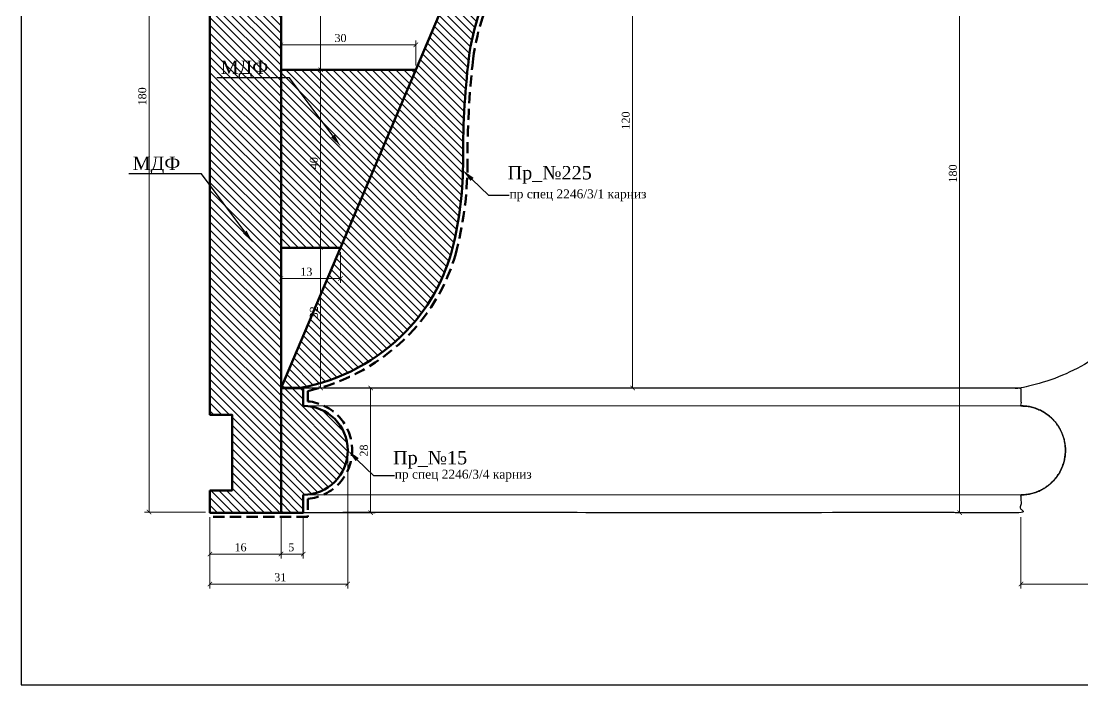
# Model space of a CAD drawing. Header units: millimetres. Extents: x 308393 to 308783, y -99303 to -99043.
# Drawn here: x 308392.9 to 308631.7, y -99302.8 to -99153.7 of the extents above; entities that cross this region are included whole.
import ezdxf
from ezdxf import colors
from ezdxf.entities.mleader import LeaderData, LeaderLine
from ezdxf.math import Vec2, Vec3

# ---------------------------------------------------------------- set-up
doc = ezdxf.new("R2010")
doc.units = ezdxf.units.MM
doc.header["$MEASUREMENT"] = 0
doc.linetypes.add('HIDDEN', pattern=[0.375, 0.25, -0.125])
doc.layers.add('Outside panel', color=7, linetype='Continuous', lineweight=18, true_color=0x7f5e57)
doc.layers.add('линия 50', color=1, linetype='Continuous', lineweight=140)
doc.layers.add('размеры в модели', color=7, linetype='Continuous')
doc.styles.add('ELECT', font='times.ttf')
doc.styles.get("Standard").update_dxf_attribs({"font": 'times.ttf'})
doc.dimstyles.new('M_1', dxfattribs={"dimtxt": 1.8, "dimasz": 1, "dimexe": 1, "dimexo": 1, "dimgap": 0.6, "dimtad": 1, "dimdec": 0, "dimdsep": 46, "dimtxsty": 'Standard', "dimblk": 'ARCHTICK', "dimcen": -5, "dimclrd": 7, "dimclre": 7, "dimclrt": 7, "dimadec": 0, "dimazin": 0, "dimtfac": 1, "dimtdec": 0, "dimtmove": 0, "dimatfit": 3, "dimfxl": 1, "dimtolj": 1, "dimtzin": 0, "dimlwd": 5, "dimlwe": 5, "dimarcsym": 0})
pattern_1 = [(135, (-808.1244189950521, -7730.065947482784), (-0.8838834764831844, -0.8838834764831844), [])]

# ---------------------------------------------------------------- blocks, each defined once
blk = doc.blocks.new('_ArchTick')
at = {"color": 0, "linetype": 'ByBlock', "const_width": 0.15}
blk.add_lwpolyline([(-0.5, -0.5), (0.5, 0.5)], dxfattribs=at)
blk = doc.blocks.new('*D25')
at = {"color": 7, "lineweight": 5, "ltscale": 1000, "transparency": 16777216}
for p, q in [((308736.7756201362, -99093.12337197464), (308736.7756201362, -99281.16234662398)), ((308617.774641155, -99265.12341497728), (308617.774641155, -99281.16234662398)), ((308617.774641155, -99280.16234662398), (308736.7756201362, -99280.16234662398))]:
    blk.add_line(p, q, dxfattribs=at)
at = {"layer": 'Defpoints', "color": 0, "ltscale": 1000, "transparency": 16777216}
for p in [(308736.7756201362, -99092.12337197464), (308617.774641155, -99264.12341497728), (308736.7756201362, -99280.16234662398)]:
    blk.add_point(p, dxfattribs=at)
at = {"color": 7, "lineweight": 5, "ltscale": 1000, "transparency": 16777216, "rotation": 180}
blk.add_blockref('_ArchTick', (308617.774641155, -99280.16234662398), dxfattribs=at)
at = {"color": 7, "lineweight": 5, "ltscale": 1000, "transparency": 16777216}
blk.add_blockref('_ArchTick', (308736.7756201362, -99280.16234662398), dxfattribs=at)
at = {"color": 7, "ltscale": 1000, "transparency": 16777216, "insert": (308677.2751306456, -99278.64417791454), "char_height": 1.8, "attachment_point": 5}
blk.add_mtext('\\A1;119', dxfattribs=at)
blk = doc.blocks.new('*D24')
at = {"color": 7, "lineweight": 5, "ltscale": 1000, "transparency": 16777216}
for p, q in [((308735.7756175546, -99084.1233724745), (308602.9883057129, -99084.1233724745)), ((308603.9883057129, -99084.1233724745), (308603.9883057129, -99264.12341497734)), ((308616.7746411551, -99264.12341497734), (308602.9883057129, -99264.12341497734))]:
    blk.add_line(p, q, dxfattribs=at)
at = {"layer": 'Defpoints', "color": 0, "ltscale": 1000, "transparency": 16777216}
for p in [(308736.7756175546, -99084.1233724745), (308603.9883057129, -99264.12341497734), (308617.7746411551, -99264.12341497734)]:
    blk.add_point(p, dxfattribs=at)
at = {"color": 7, "lineweight": 5, "ltscale": 1000, "transparency": 16777216}
for p, rotation in [((308603.9883057129, -99084.1233724745), 90), ((308603.9883057129, -99264.12341497734), 270)]:
    blk.add_blockref('_ArchTick', p, dxfattribs=dict(at, rotation=rotation))
at = {"color": 7, "ltscale": 1000, "transparency": 16777216, "insert": (308602.4727325334, -99187.91197689754), "char_height": 1.8, "attachment_point": 5, "rotation": 90}
blk.add_mtext('\\A1;180', dxfattribs=at)
blk = doc.blocks.new('*D22')
at = {"layer": 'Defpoints', "color": 0, "ltscale": 1000, "transparency": 16777216}
for p in [(308466.3658668829, -99250.11071709765), (308435.3658815562, -99264.12341497728), (308466.3658668829, -99280.16234662398)]:
    blk.add_point(p, dxfattribs=at)
at = {"layer": 'размеры в модели', "color": 7, "lineweight": 5, "ltscale": 1000, "transparency": 16777216}
for p, q in [((308466.3658668829, -99251.11071709765), (308466.3658668829, -99281.16234662398)), ((308435.3658815562, -99265.12341497728), (308435.3658815562, -99281.16234662398)), ((308435.3658815562, -99280.16234662398), (308466.3658668829, -99280.16234662398))]:
    blk.add_line(p, q, dxfattribs=at)
at = {"layer": 'размеры в модели', "color": 7, "lineweight": 5, "ltscale": 1000, "transparency": 16777216, "rotation": 180}
blk.add_blockref('_ArchTick', (308435.3658815562, -99280.16234662398), dxfattribs=at)
at = {"layer": 'размеры в модели', "color": 7, "lineweight": 5, "ltscale": 1000, "transparency": 16777216}
blk.add_blockref('_ArchTick', (308466.3658668829, -99280.16234662398), dxfattribs=at)
at = {"layer": 'размеры в модели', "color": 7, "ltscale": 1000, "transparency": 16777216, "insert": (308451.2026149068, -99278.64677344446), "char_height": 1.8, "attachment_point": 5}
blk.add_mtext('\\A1;31', dxfattribs=at)
blk = doc.blocks.new('*D21')
at = {"layer": 'Defpoints', "color": 0, "ltscale": 1000, "transparency": 16777216}
for p in [(308435.3658815562, -99264.12341497728), (308451.3658815562, -99264.12341380189), (308451.3658815562, -99273.42744054888)]:
    blk.add_point(p, dxfattribs=at)
at = {"layer": 'размеры в модели', "color": 7, "lineweight": 5, "ltscale": 1000, "transparency": 16777216}
for p, q in [((308435.3658815562, -99265.12341497728), (308435.3658815562, -99274.42744054888)), ((308451.3658815562, -99265.12341380189), (308451.3658815562, -99274.42744054888)), ((308435.3658815562, -99273.42744054888), (308451.3658815562, -99273.42744054888))]:
    blk.add_line(p, q, dxfattribs=at)
at = {"layer": 'размеры в модели', "color": 7, "lineweight": 5, "ltscale": 1000, "transparency": 16777216, "rotation": 180}
blk.add_blockref('_ArchTick', (308435.3658815562, -99273.42744054888), dxfattribs=at)
at = {"layer": 'размеры в модели', "color": 7, "lineweight": 5, "ltscale": 1000, "transparency": 16777216}
blk.add_blockref('_ArchTick', (308451.3658815562, -99273.42744054888), dxfattribs=at)
at = {"layer": 'размеры в модели', "color": 7, "ltscale": 1000, "transparency": 16777216, "insert": (308442.2573545351, -99271.91186736936), "char_height": 1.8, "attachment_point": 5}
blk.add_mtext('\\A1;16', dxfattribs=at)
blk = doc.blocks.new('*D20')
at = {"layer": 'Defpoints', "color": 0, "ltscale": 1000, "transparency": 16777216}
for p in [(308451.3658771848, -99204.61561830097), (308451.3662755509, -99236.12341042244), (308460.2792055245, -99236.12341042244)]:
    blk.add_point(p, dxfattribs=at)
at = {"layer": 'размеры в модели', "color": 7, "lineweight": 5, "ltscale": 1000, "transparency": 16777216}
for p, q in [((308452.3658771848, -99204.61561830097), (308461.2792055245, -99204.61561830097)), ((308460.2792055245, -99204.61561830097), (308460.2792055245, -99236.12341042244)), ((308452.3662755509, -99236.12341042244), (308461.2792055245, -99236.12341042244))]:
    blk.add_line(p, q, dxfattribs=at)
for p, rotation in [((308460.2792055245, -99204.61561830097), 90), ((308460.2792055245, -99236.12341042244), 270)]:
    blk.add_blockref('_ArchTick', p, dxfattribs=dict(at, rotation=rotation))
at = {"layer": 'размеры в модели', "color": 7, "ltscale": 1000, "transparency": 16777216, "insert": (308458.7636323449, -99219.11327573852), "char_height": 1.8, "attachment_point": 5, "rotation": 90}
blk.add_mtext('\\A1;32', dxfattribs=at)
blk = doc.blocks.new('*D19')
at = {"layer": 'Defpoints', "color": 0, "ltscale": 1000, "transparency": 16777216}
for p in [(308451.3658695447, -99164.61561830097), (308451.3658771848, -99204.61561830097), (308460.2792055395, -99204.61561830097)]:
    blk.add_point(p, dxfattribs=at)
at = {"layer": 'размеры в модели', "color": 7, "lineweight": 5, "ltscale": 1000, "transparency": 16777216}
for p, q in [((308452.3658695447, -99164.61561830097), (308461.2792055395, -99164.61561830097)), ((308460.2792055395, -99164.61561830097), (308460.2792055395, -99204.61561830097)), ((308452.3658771848, -99204.61561830097), (308461.2792055395, -99204.61561830097))]:
    blk.add_line(p, q, dxfattribs=at)
for p, rotation in [((308460.2792055395, -99164.61561830097), 90), ((308460.2792055395, -99204.61561830097), 270)]:
    blk.add_blockref('_ArchTick', p, dxfattribs=dict(at, rotation=rotation))
at = {"layer": 'размеры в модели', "color": 7, "ltscale": 1000, "transparency": 16777216, "insert": (308458.7636323599, -99185.59125628512), "char_height": 1.8, "attachment_point": 5, "rotation": 90}
blk.add_mtext('\\A1;40', dxfattribs=at)
blk = doc.blocks.new('*D17')
at = {"layer": 'Defpoints', "color": 0, "ltscale": 1000, "transparency": 16777216}
for p in [(308451.3658771847, -99204.61561830092), (308464.719313631, -99204.61561827843), (308464.719313631, -99211.50454169963)]:
    blk.add_point(p, dxfattribs=at)
at = {"layer": 'размеры в модели', "color": 7, "lineweight": 5, "ltscale": 1000, "transparency": 16777216}
for p, q in [((308451.3658771847, -99205.61561830092), (308451.3658771847, -99212.50454169963)), ((308464.719313631, -99205.61561827843), (308464.719313631, -99212.50454169963)), ((308451.3658771847, -99211.50454169963), (308464.719313631, -99211.50454169963))]:
    blk.add_line(p, q, dxfattribs=at)
at = {"layer": 'размеры в модели', "color": 7, "lineweight": 5, "ltscale": 1000, "transparency": 16777216, "rotation": 180}
blk.add_blockref('_ArchTick', (308451.3658771847, -99211.50454169963), dxfattribs=at)
at = {"layer": 'размеры в модели', "color": 7, "lineweight": 5, "ltscale": 1000, "transparency": 16777216}
blk.add_blockref('_ArchTick', (308464.719313631, -99211.50454169963), dxfattribs=at)
at = {"layer": 'размеры в модели', "color": 7, "ltscale": 1000, "transparency": 16777216, "insert": (308457.0604953422, -99209.9889685201), "char_height": 1.8, "attachment_point": 5}
blk.add_mtext('\\A1;13', dxfattribs=at)
blk = doc.blocks.new('*D16')
at = {"layer": 'Defpoints', "color": 0, "ltscale": 1000, "transparency": 16777216}
for p in [(308481.6718900364, -99159.00573172531), (308451.3658757154, -99164.61561830092), (308481.6718900364, -99164.61561827843)]:
    blk.add_point(p, dxfattribs=at)
at = {"layer": 'размеры в модели', "color": 7, "lineweight": 5, "ltscale": 1000, "transparency": 16777216}
for p, q in [((308451.3658757154, -99163.61561830092), (308451.3658757154, -99158.00573172531)), ((308451.3658757154, -99159.00573172531), (308481.6718900364, -99159.00573172531)), ((308481.6718900364, -99163.61561827843), (308481.6718900364, -99158.00573172531))]:
    blk.add_line(p, q, dxfattribs=at)
at = {"layer": 'размеры в модели', "color": 7, "lineweight": 5, "ltscale": 1000, "transparency": 16777216, "rotation": 180}
blk.add_blockref('_ArchTick', (308451.3658757154, -99159.00573172531), dxfattribs=at)
at = {"layer": 'размеры в модели', "color": 7, "lineweight": 5, "ltscale": 1000, "transparency": 16777216}
blk.add_blockref('_ArchTick', (308481.6718900364, -99159.00573172531), dxfattribs=at)
at = {"layer": 'размеры в модели', "color": 7, "ltscale": 1000, "transparency": 16777216, "insert": (308464.738065842, -99157.49015854578), "char_height": 1.8, "attachment_point": 5}
blk.add_mtext('\\A1;30', dxfattribs=at)
blk = doc.blocks.new('*D15')
at = {"layer": 'Defpoints', "color": 0, "ltscale": 1000, "transparency": 16777216}
for p in [(308451.3658695086, -99115.98936131665), (308451.3658695447, -99164.61561830097), (308460.2792055395, -99164.61561830097)]:
    blk.add_point(p, dxfattribs=at)
at = {"layer": 'размеры в модели', "color": 7, "lineweight": 5, "ltscale": 1000, "transparency": 16777216}
for p, q in [((308452.3658695086, -99115.98936131665), (308461.2792055395, -99115.98936131665)), ((308460.2792055395, -99115.98936131665), (308460.2792055395, -99164.61561830097)), ((308452.3658695447, -99164.61561830097), (308461.2792055395, -99164.61561830097))]:
    blk.add_line(p, q, dxfattribs=at)
for p, rotation in [((308460.2792055395, -99115.98936131665), 90), ((308460.2792055395, -99164.61561830097), 270)]:
    blk.add_blockref('_ArchTick', p, dxfattribs=dict(at, rotation=rotation))
at = {"layer": 'размеры в модели', "color": 7, "ltscale": 1000, "transparency": 16777216, "insert": (308458.76103683, -99144.15774260322), "char_height": 1.8, "attachment_point": 5, "rotation": 90}
blk.add_mtext('\\A1;49', dxfattribs=at)
blk = doc.blocks.new('*D9')
at = {"layer": 'Defpoints', "color": 0, "ltscale": 1000, "transparency": 16777216}
for p in [(308521.6720013135, -99116.12337890481), (308456.3658683332, -99236.12349217884), (308530.4319409675, -99236.12349217884)]:
    blk.add_point(p, dxfattribs=at)
at = {"layer": 'размеры в модели', "color": 7, "lineweight": 5, "ltscale": 1000, "transparency": 16777216}
for p, q in [((308522.6720013135, -99116.12337890481), (308531.4319409675, -99116.12337890481)), ((308530.4319409675, -99116.12337890481), (308530.4319409675, -99236.12349217884)), ((308457.3658683332, -99236.12349217884), (308531.4319409675, -99236.12349217884))]:
    blk.add_line(p, q, dxfattribs=at)
for p, rotation in [((308530.4319409675, -99116.12337890481), 90), ((308530.4319409675, -99236.12349217884), 270)]:
    blk.add_blockref('_ArchTick', p, dxfattribs=dict(at, rotation=rotation))
at = {"layer": 'размеры в модели', "color": 7, "ltscale": 1000, "transparency": 16777216, "insert": (308528.9163677879, -99176.00726843113), "char_height": 1.8, "attachment_point": 5, "rotation": 90}
blk.add_mtext('\\A1;120', dxfattribs=at)
blk = doc.blocks.new('*D6')
at = {"layer": 'Defpoints', "color": 0, "ltscale": 1000, "transparency": 16777216}
for p in [(308451.3658815562, -99264.12341497728), (308456.365868333, -99264.12341497728), (308456.365868333, -99273.43045608845)]:
    blk.add_point(p, dxfattribs=at)
at = {"layer": 'размеры в модели', "color": 7, "lineweight": 5, "ltscale": 1000, "transparency": 16777216}
for p, q in [((308451.3658815562, -99265.12341497728), (308451.3658815562, -99274.43045608845)), ((308456.365868333, -99265.12341497728), (308456.365868333, -99274.43045608845)), ((308451.3658815562, -99273.43045608845), (308456.365868333, -99273.43045608845))]:
    blk.add_line(p, q, dxfattribs=at)
at = {"layer": 'размеры в модели', "color": 7, "lineweight": 5, "ltscale": 1000, "transparency": 16777216, "rotation": 180}
blk.add_blockref('_ArchTick', (308451.3658815562, -99273.43045608845), dxfattribs=at)
at = {"layer": 'размеры в модели', "color": 7, "lineweight": 5, "ltscale": 1000, "transparency": 16777216}
blk.add_blockref('_ArchTick', (308456.365868333, -99273.43045608845), dxfattribs=at)
at = {"layer": 'размеры в модели', "color": 7, "ltscale": 1000, "transparency": 16777216, "insert": (308453.661055428, -99271.91488290892), "char_height": 1.8, "attachment_point": 5}
blk.add_mtext('\\A1;5', dxfattribs=at)
blk = doc.blocks.new('*D5')
at = {"layer": 'Defpoints', "color": 0, "ltscale": 1000, "transparency": 16777216}
for p in [(308456.3658683331, -99236.12349217884), (308456.3658683331, -99264.12341497734), (308471.5119877572, -99264.12341497734)]:
    blk.add_point(p, dxfattribs=at)
at = {"layer": 'размеры в модели', "color": 7, "lineweight": 5, "ltscale": 1000, "transparency": 16777216}
for p, q in [((308457.3658683331, -99236.12349217884), (308472.5119877572, -99236.12349217884)), ((308471.5119877572, -99236.12349217884), (308471.5119877572, -99264.12341497734)), ((308457.3658683331, -99264.12341497734), (308472.5119877572, -99264.12341497734))]:
    blk.add_line(p, q, dxfattribs=at)
for p, rotation in [((308471.5119877572, -99236.12349217884), 90), ((308471.5119877572, -99264.12341497734), 270)]:
    blk.add_blockref('_ArchTick', p, dxfattribs=dict(at, rotation=rotation))
at = {"layer": 'размеры в модели', "color": 7, "ltscale": 1000, "transparency": 16777216, "insert": (308469.9964145776, -99250.16828229334), "char_height": 1.8, "attachment_point": 5, "rotation": 90}
blk.add_mtext('\\A1;28', dxfattribs=at)
blk = doc.blocks.new('*D4')
at = {"layer": 'Defpoints', "color": 0, "ltscale": 1000, "transparency": 16777216}
for p in [(308435.3658683332, -99084.12339322128), (308421.6780919741, -99263.98246906248), (308435.3658683332, -99263.98246906248)]:
    blk.add_point(p, dxfattribs=at)
at = {"layer": 'размеры в модели', "color": 7, "lineweight": 5, "ltscale": 1000, "transparency": 16777216}
for p, q in [((308434.3658683332, -99084.12339322128), (308420.6780919741, -99084.12339322128)), ((308421.6780919741, -99084.12339322128), (308421.6780919741, -99263.98246906248)), ((308434.3658683332, -99263.98246906248), (308420.6780919741, -99263.98246906248))]:
    blk.add_line(p, q, dxfattribs=at)
for p, rotation in [((308421.6780919741, -99084.12339322128), 90), ((308421.6780919741, -99263.98246906248), 270)]:
    blk.add_blockref('_ArchTick', p, dxfattribs=dict(at, rotation=rotation))
at = {"layer": 'размеры в модели', "color": 7, "ltscale": 1000, "transparency": 16777216, "insert": (308420.1625187945, -99170.58495134226), "char_height": 1.8, "attachment_point": 5, "rotation": 90}
blk.add_mtext('\\A1;180', dxfattribs=at)

msp = doc.modelspace()

# ---------------------------------------------------------------- hatches: boundary and pattern name
at = {"layer": 'Outside panel', "ltscale": 1000}
h = msp.add_hatch(dxfattribs=at)
h.set_pattern_fill('ANSI31', color=5, scale=10, angle=90)
h.set_pattern_definition(pattern_1)
h.paths.add_polyline_path([(308451.3658683331, -99084.12339322122), (308435.3658683331, -99084.12339322122), (308435.3658797021, -99242.123760181), (308440.3659485576, -99242.123760181), (308440.3659485576, -99259.12345321568), (308435.3658811889, -99259.12345321568), (308435.3658815562, -99264.12341497728), (308451.3658815562, -99264.12341497728), (308451.3658771847, -99204.61561830092), (308451.3658757154, -99204.61561830092), (308451.3658757154, -99164.61561830092), (308451.365871268, -99116.12337814148), (308451.3658683331, -99116.12337814148), (308451.3658683331, -99100.12337814148)])
h = msp.add_hatch(dxfattribs=at)
h.set_pattern_fill('ANSI31', color=256, scale=10, angle=90)
h.set_pattern_definition([(135, (-1144.550933327526, -7677.505103096642), (-0.8838834764831844, -0.8838834764831844), [])])
h.paths.add_polyline_path([(308521.6720013134, -99116.12332481383), (308502.2250539706, -99116.11053250756), (308451.3659110178, -99236.1105121669), (308455.6500950015, -99236.11056670164, 0.1570665580340561), (308479.5114583073, -99223.33648925177, 0.1218077814059761), (308489.621367272, -99205.90173491853, 0.06429218158362075), (308492.3015890796, -99186.00479987547, -0.03115933467818133), (308493.5886086579, -99162.05339054494, -0.1119785794922684), (308500.8560585139, -99141.8610487237, -0.1687940260467082), (308521.6649936741, -99126.7763841737)])
h = msp.add_hatch(dxfattribs=at)
h.set_pattern_fill('ANSI31', color=5, scale=10, angle=90)
h.set_pattern_definition(pattern_1)
h.paths.add_polyline_path([(308481.6718900364, -99164.61561827843), (308451.3658757154, -99164.61561830092), (308451.3658757154, -99204.61561830092), (308464.719313631, -99204.61561827843)])
h = msp.add_hatch(dxfattribs=at)
h.set_pattern_fill('ANSI31', color=256, scale=10, angle=90)
h.set_pattern_definition([(135, (-1031.548399767897, -2953.977082305311), (-0.8838834764831844, -0.8838834764831843), [])])
h.paths.add_polyline_path([(308456.3658794992, -99240.1233659245), (308456.3658794992, -99236.1233659245), (308451.3658794992, -99236.1233659245), (308451.3658794992, -99264.1233659245), (308456.3658794992, -99264.1233659245), (308456.3658794992, -99260.1233659245, 1)])

# ---------------------------------------------------------------- linework, layer by layer
at = {"linetype": 'Continuous', "lineweight": 15}
for p, q in [((308456.5951811443, -99240.12341497728), (308617.7746279318, -99240.12341497728)), ((308456.5951924782, -99260.12341497728), (308617.7939979517, -99260.12341497728))]:
    msp.add_line(p, q, dxfattribs=at)
at = {"color": 6, "ltscale": 1000}
msp.add_lwpolyline([(308392.9360665161, -99302.78729807334), (308782.9360665161, -99302.78729807334), (308782.9360665161, -99042.78729807334), (308392.9360665161, -99042.78729807334)], close=True, dxfattribs=at)
at = {"color": 2, "linetype": 'Continuous', "lineweight": 30}
for points in [[(308455.6720580135, -99236.12335598259), (308451.3658805277, -99236.12341042738)], [(308455.6720580136, -99236.12335598258), (308451.3658805277, -99236.12341042738)]]:
    msp.add_lwpolyline(points, dxfattribs=at)
at = {"color": 7}
for points, degree, knots in [([(308683.7261358191, -99126.78923793163), (308679.5833498829, -99128.49519835309), (308671.5734598963, -99131.79359597931), (308662.4467700379, -99141.27969492646), (308656.1967309738, -99155.06085275287), (308654.2633442429, -99172.39417500193), (308654.6965827619, -99192.0708256288), (308650.9958134308, -99213.51836609702), (308637.0894148771, -99229.42740208124), (308624.1231297376, -99234.68295068627), (308618.5724370406, -99235.93872575957), (308617.8217379406, -99236.10856207887), (308617.8060257468, -99236.11351488456), (308617.790313553, -99236.11846769026), (308617.7746013592, -99236.12342049596), (308616.3254112702, -99236.12341966374), (308614.8762211812, -99236.12341883148), (308456.365868333, -99236.12349217878)], 3, [3, 3, 3, 3, 16.32133086870008, 28.75619314599778, 41.37434355965175, 61.10895688581145, 80.36111484279503, 100.6823610230284, 124.9065901951342, 139.6729289121182, 141.9823230727472, 141.9823230727472, 141.9823230727472, 142.9823230727472, 142.9823230727472, 142.9823230727472, 143.9823230727472, 143.9823230727472, 143.9823230727472, 143.9823230727472]), ([(308617.774641155, -99260.12341497728), (308617.774641155, -99262.12341497728), (308617.774641155, -99264.12341497728), (308615.274641155, -99264.12341497728), (308456.3548493403, -99264.12341497728)], 2, [0, 0, 0, 1, 1, 2, 2, 2])]:
    msp.add_open_spline(points, degree=degree, knots=knots, dxfattribs=at)
msp.add_rational_spline([(308617.7018448396, -99236.12342045418), (308615.2746345434, -99236.12341379665), (308617.7746279318, -99236.12341261601), (308617.7746288764, -99238.1234149773), (308617.7746298209, -99240.1234149773), (308627.7746298211, -99240.12341025488), (308627.7746345435, -99250.12341025489), (308627.7746392658, -99260.12341025489), (308617.7746392658, -99260.12341497728), (308627.7746392658, -99260.12341025489), (308627.7746345435, -99250.12341025489), (308627.7746298211, -99240.12341025488), (308617.7746298211, -99240.12341497728)], [1, 1, 1, 1, 1, 0.7071067811865476, 1, 0.7071067811865476, 1, 0.7071067811865476, 1, 0.7071067811865476, 1], degree=2, knots=[3, 3, 3, 4, 4, 5, 5, 6.570796326794897, 6.570796326794897, 8.141592653589793, 8.141592653589793, 9.71238898038469, 9.71238898038469, 11.28318530717959, 11.28318530717959, 11.28318530717959], dxfattribs=at)
at = {"layer": 'линия 50', "color": 7}
for points in [[(308435.3658811889, -99259.12345321568), (308440.3659485576, -99259.12345321568), (308440.3659485576, -99242.123760181), (308435.3658797021, -99242.123760181), (308435.3658683331, -99084.12339322122), (308451.3658683331, -99084.12339322122), (308451.3658815562, -99264.12341497728), (308435.3658815562, -99264.12341497728)], [(308451.3658757154, -99204.61561830092), (308451.3658757154, -99164.61561830092), (308481.6718900364, -99164.61561827843), (308464.719313631, -99204.61561827843)]]:
    msp.add_lwpolyline(points, close=True, dxfattribs=at)
msp.add_lwpolyline([(308451.3658889473, -99236.1105642413), (308502.2250539706, -99116.11053250756), (308521.6720013134, -99116.12332481383), (308521.6649936741, -99126.7763841737, 0.1687940260467084), (308500.8560585139, -99141.8610487237, 0.111978579492255), (308493.5886086579, -99162.05339054494, 0.03115933467819089), (308492.3015890796, -99186.00479987547, -0.06429218158360657), (308489.621367272, -99205.90173491853, -0.1218077814063128), (308479.5114583073, -99223.33648925181, -0.1570665580337306), (308455.6500950015, -99236.11056670164), (308451.3658879189, -99236.1105121666)], format="xyb", dxfattribs=at)
at = {"layer": 'линия 50', "color": 1, "linetype": 'HIDDEN', "ltscale": 10, "true_color": 0xff0909}
for points in [[(308522.6726589022, -99117.19943105624), (308522.6726589022, -99117.19943105624), (308522.6645001239, -99127.52706542083, 0.1736509046539291), (308501.6878234043, -99142.4166108777, 0.1118531026340208), (308494.5815146954, -99162.17239081881, 0.03116426530286081), (308493.3016125936, -99186.00326043877, -0.0643473173428209), (308490.5844766806, -99206.17109566565, -0.1218692234120642), (308480.2308232981, -99224.03117562676, -0.1481836343157257), (308457.3660285763, -99236.78724493847, -0.1481836343157257)], [(308457.3660285763, -99236.78724493847), (308457.3660285763, -99239.11164634927, -0.9128709291752577), (308457.3660285763, -99261.02054864947), (308457.3660285763, -99265.06609749937), (308435.3658815562, -99265.06609749937)]]:
    msp.add_lwpolyline(points, format="xyb", dxfattribs=at)
at = {"layer": 'линия 50', "color": 7}
msp.add_lwpolyline([(308456.3658794992, -99240.1233659245, -0.9999999999999999), (308456.3658794992, -99260.1233659245), (308456.3658794992, -99264.1233659245), (308451.3658794992, -99264.1233659245), (308451.3658794992, -99236.1233659245), (308456.3658794992, -99236.1233659245)], format="xyb", close=True, dxfattribs=at)

# ---------------------------------------------------------------- texts
at = {"color": 5, "ltscale": 1000, "style": 'ELECT'}
for s, p in [('Пр_№225', (308502.3228517578, -99189.24469831448)), ('Пр_№15', (308476.5710973284, -99253.26514980382))]:
    msp.add_text(s, height=3, dxfattribs=at).set_placement(p)

# ---------------------------------------------------------------- dimensions: what is measured, and where the dimension line sits
at = {"color": 5, "ltscale": 1000}
dim = msp.add_linear_dim(base=(308603.9883057129, -99264.12341497734), p1=(308736.7756175545, -99084.12337247444), p2=(308617.774641155, -99264.12341497728), angle=90, dimstyle='M_1', dxfattribs=at)
dim.commit()
dim.dimension.update_dxf_attribs({"geometry": '*D24', "text_midpoint": (308603.9883057129, -99187.91197689754), "dimtype": 128})
at = {"color": 7, "ltscale": 1000}
dim = msp.add_linear_dim(base=(308736.7756201362, -99280.16234662398), p1=(308617.774641155, -99264.12341497728), p2=(308736.7756201362, -99092.12337197464), dimstyle='M_1', dxfattribs=at)
dim.commit()
dim.dimension.update_dxf_attribs({"geometry": '*D25', "text_midpoint": (308677.2751306456, -99280.16234662398), "dimtype": 128})
at = {"layer": 'размеры в модели', "color": 5, "ltscale": 1000}
for base, p1, p2, picture, middle in [((308421.6780919741, -99263.98246906248), (308435.3658683331, -99084.12339322122), (308435.3658683331, -99263.98246906242), '*D4', (308421.6780919741, -99170.58495134226)), ((308460.2792055395, -99164.61561830097), (308451.3658695085, -99115.98936131659), (308451.3658695446, -99164.61561830092), '*D15', (308460.2792055394, -99144.15774260322)), ((308530.4319409675, -99236.12349217884), (308521.6720013134, -99116.12337890475), (308456.3658683331, -99236.12349217878), '*D9', (308530.4319409674, -99176.00726843113)), ((308460.2792055395, -99204.61561830097), (308451.3658695446, -99164.61561830092), (308451.3658771847, -99204.61561830092), '*D19', (308460.2792055394, -99185.59125628512)), ((308460.2792055245, -99236.12341042244), (308451.3658771847, -99204.61561830092), (308451.3662755508, -99236.12341042238), '*D20', (308460.2792055244, -99219.11327573852)), ((308471.5119877572, -99264.12341497734), (308456.365868333, -99236.12349217878), (308456.365868333, -99264.12341497728), '*D5', (308471.5119877571, -99250.16828229334))]:
    dim = msp.add_linear_dim(base=base, p1=p1, p2=p2, angle=90, dimstyle='M_1', dxfattribs=at)
    dim.commit()
    dim.dimension.update_dxf_attribs({"geometry": picture, "text_midpoint": middle, "dimtype": 128})
for base, p1, p2, picture, middle in [((308481.6718900364, -99159.00573172531), (308451.3658757154, -99164.61561830092), (308481.6718900364, -99164.61561827843), '*D16', (308464.738065842, -99159.00573172531)), ((308464.719313631, -99211.50454169963), (308451.3658771847, -99204.61561830092), (308464.719313631, -99204.61561827843), '*D17', (308457.0604953422, -99211.50454169963)), ((308466.3658668829, -99280.16234662398), (308435.3658815562, -99264.12341497728), (308466.3658668829, -99250.11071709765), '*D22', (308451.2026149068, -99280.16234662398)), ((308451.3658815562, -99273.42744054888), (308435.3658815562, -99264.12341497728), (308451.3658815562, -99264.12341380189), '*D21', (308442.2573545351, -99273.42744054888)), ((308456.365868333, -99273.43045608845), (308451.3658815562, -99264.12341497728), (308456.365868333, -99264.12341497728), '*D6', (308453.661055428, -99273.43045608845))]:
    dim = msp.add_linear_dim(base=base, p1=p1, p2=p2, dimstyle='M_1', dxfattribs=at)
    dim.commit()
    dim.dimension.update_dxf_attribs({"geometry": picture, "text_midpoint": middle, "dimtype": 128})

# ---------------------------------------------------------------- leaders
at = {"layer": 'размеры в модели', "color": 7, "ltscale": 1000}
ml = msp.add_multileader_mtext('Standard', dxfattribs=at)
ml.set_content('\\A1;МДФ  ', color=7)
ml.set_leader_properties()
ml.build(insert=Vec2(0, 0))
ml.multileader.update_dxf_attribs({"text_right_attachment_type": 6, "dogleg_length": 0.36, "arrow_head_size": 3})
ctx = ml.context
ctx.base_point, ctx.char_height, ctx.arrow_head_size, ctx.landing_gap_size, ctx.plane_origin = Vec3(308438.1647572556, -99164.4653070445), 3, 3, 0.09, Vec3(308452.5254840923, -99186.3502425005)
ctx.right_attachment, ctx.text_align_type = 6, 2
notes = []
notes.append((ctx, [(0, (1, 1, 0), (308453.2450665656, -99166.38708065661), (-1, 0), 4.676084364079871, [(0, [(308464.7985962169, -99181.8697078063)], 0, [])])]))
ctx.mtext.insert, ctx.mtext.alignment, ctx.mtext.flow_direction = Vec3(308448.4789822016, -99162.5435334324), 3, 5
ml = msp.add_multileader_mtext('Standard', dxfattribs=at)
ml.set_content('\\A1;МДФ  ', color=7)
ml.set_leader_properties()
ml.build(insert=Vec2(0, 0))
ml.multileader.update_dxf_attribs({"text_right_attachment_type": 6, "dogleg_length": 0.36, "arrow_head_size": 3})
ctx = ml.context
ctx.base_point, ctx.char_height, ctx.arrow_head_size, ctx.landing_gap_size, ctx.plane_origin = Vec3(308418.389019369, -99186.040537611), 3, 3, 0.09, Vec3(308432.7497462056, -99207.92547306699)
ctx.right_attachment, ctx.text_align_type = 6, 2
notes.append((ctx, [(0, (1, 1, 0), (308433.469328679, -99187.9623112231), (-1, 0), 4.676084364079871, [(0, [(308445.0228583303, -99203.44493837279)], 0, [])])]))
ctx.mtext.insert, ctx.mtext.alignment, ctx.mtext.flow_direction = Vec3(308428.7032443149, -99184.1187639989), 3, 5
ml = msp.add_multileader_mtext('Standard', dxfattribs=at)
ml.set_content('\\A1;пр спец 2246/3/1 карниз', color=7)
ml.set_leader_properties()
ml.build(insert=Vec2(0, 0))
ml.multileader.update_dxf_attribs({"text_right_attachment_type": 6, "dogleg_length": 0.36, "arrow_head_size": 3})
ctx = ml.context
ctx.base_point, ctx.char_height, ctx.arrow_head_size, ctx.landing_gap_size, ctx.plane_origin = Vec3(308502.6689636093, -99192.81062202122), 2, 3, 0.09, Vec3(308472.6549119097, -99214.74746807563)
ctx.right_attachment = 6
notes.append((ctx, [(1, (1, 1, 0), (308497.9928792452, -99192.81062202122), (1, 0), 4.676084364079871, [(0, [(308492.1810832639, -99187.14014005133)], 0, [])])]))
ctx.mtext.insert, ctx.mtext.flow_direction = Vec3(308502.7589636093, -99191.49483254754), 5
ml = msp.add_multileader_mtext('Standard', dxfattribs=at)
ml.set_content('\\A1;пр спец 2246/3/4 карниз', color=7)
ml.set_leader_properties()
ml.build(insert=Vec2(0, 0))
ml.multileader.update_dxf_attribs({"text_right_attachment_type": 6, "dogleg_length": 0.36, "arrow_head_size": 3})
ctx = ml.context
ctx.base_point, ctx.char_height, ctx.arrow_head_size, ctx.landing_gap_size, ctx.plane_origin = Vec3(308476.8537598446, -99255.7938478944), 2, 3, 0.09, Vec3(308446.839708145, -99277.7306939488)
ctx.right_attachment = 6
notes.append((ctx, [(1, (1, 1, 0), (308472.1776754805, -99255.7938478944), (1, 0), 4.676084364079871, [(0, [(308466.3658794992, -99250.1233659245)], 0, [])])]))
ctx.mtext.insert, ctx.mtext.flow_direction = Vec3(308476.9437598446, -99254.47805842072), 5
for ctx, leaders in notes:
    for number, flags, end, landing, length, lines in leaders:
        leader = LeaderData()
        leader.index, (leader.has_last_leader_line, leader.has_dogleg_vector, leader.attachment_direction) = number, flags
        leader.last_leader_point, leader.dogleg_vector, leader.dogleg_length = Vec3(end), Vec3(landing), length
        for number, points, colour, breaks in lines:
            line = LeaderLine()
            line.index, line.vertices, line.color, line.breaks = number, Vec3.list(points), colors.encode_raw_color(colour), breaks
            leader.lines.append(line)
        ctx.leaders.append(leader)

doc.saveas('drawing.dxf')
